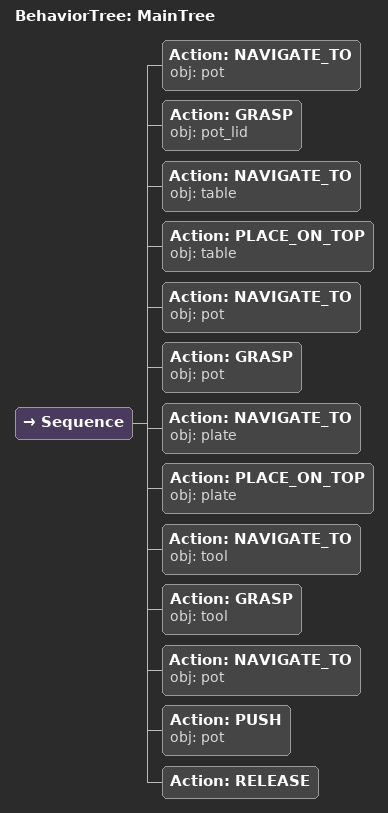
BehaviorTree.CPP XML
<root main_tree_to_execute="MainTree">
  <BehaviorTree ID="MainTree">
    <Sequence>
      <!-- Navigate to pot -->
      <Action ID="NAVIGATE_TO" obj="pot"/>
      <!-- Grasp pot_lid -->
      <Action ID="GRASP" obj="pot_lid"/>
      <!-- Navigate to table -->
      <Action ID="NAVIGATE_TO" obj="table"/>
      <!-- Place on table -->
      <Action ID="PLACE_ON_TOP" obj="table"/>
      <!-- Navigate to pot -->
      <Action ID="NAVIGATE_TO" obj="pot"/>
      <!-- Grasp pot -->
      <Action ID="GRASP" obj="pot"/>
      <!-- Navigate to plate -->
      <Action ID="NAVIGATE_TO" obj="plate"/>
      <!-- Place on plate -->
      <Action ID="PLACE_ON_TOP" obj="plate"/>
      <!-- Navigate to tool -->
      <Action ID="NAVIGATE_TO" obj="tool"/>
      <!-- Grasp tool -->
      <Action ID="GRASP" obj="tool"/>
      <!-- Navigate to pot -->
      <Action ID="NAVIGATE_TO" obj="pot"/>
      <!-- Push pot (push pot forward to front edge of table using tool) -->
      <Action ID="PUSH" obj="pot"/>
      <!-- Release -->
      <Action ID="RELEASE"/>
    </Sequence>
  </BehaviorTree>
</root>
